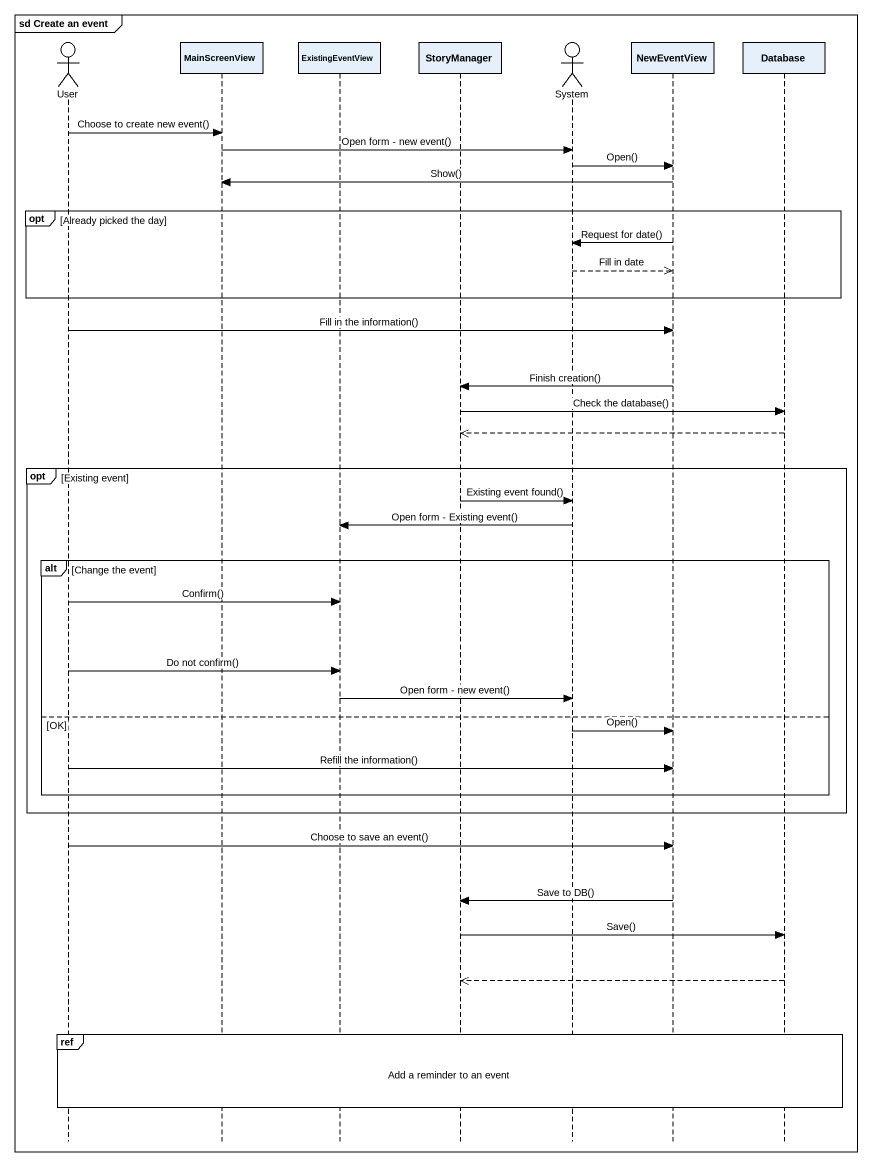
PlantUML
@startuml
mainframe sd Create an event
hide footbox
actor User
participant MainScreenView
participant ExistingEventView
participant StoryManager
actor System
participant NewEventView
participant "Database" as Database_

User -> MainScreenView : Choose to create new event()
MainScreenView -> System : Open form - new event()
System -> NewEventView : Open()
NewEventView -> MainScreenView : Show()
opt Already picked the day
  NewEventView -> System : Request for date()
  System -->> NewEventView : Fill in date
end
User -> NewEventView : Fill in the information()
NewEventView -> StoryManager : Finish creation()
StoryManager -> Database_ : Check the database()
Database_ -->> StoryManager
opt Existing event
  StoryManager -> System : Existing event found()
  System -> ExistingEventView : Open form - Existing event()
  alt Change the event
    User -> ExistingEventView : Confirm()
    User -> ExistingEventView : Do not confirm()
    ExistingEventView -> System : Open form - new event()
  else OK
    System -> NewEventView : Open()
    User -> NewEventView : Refill the information()
  end
end
User -> NewEventView : Choose to save an event()
NewEventView -> StoryManager : Save to DB()
StoryManager -> Database_ : Save()
Database_ -->> StoryManager
ref over User, MainScreenView, ExistingEventView, StoryManager, System, NewEventView, Database_ : Add a reminder to an event
@enduml
